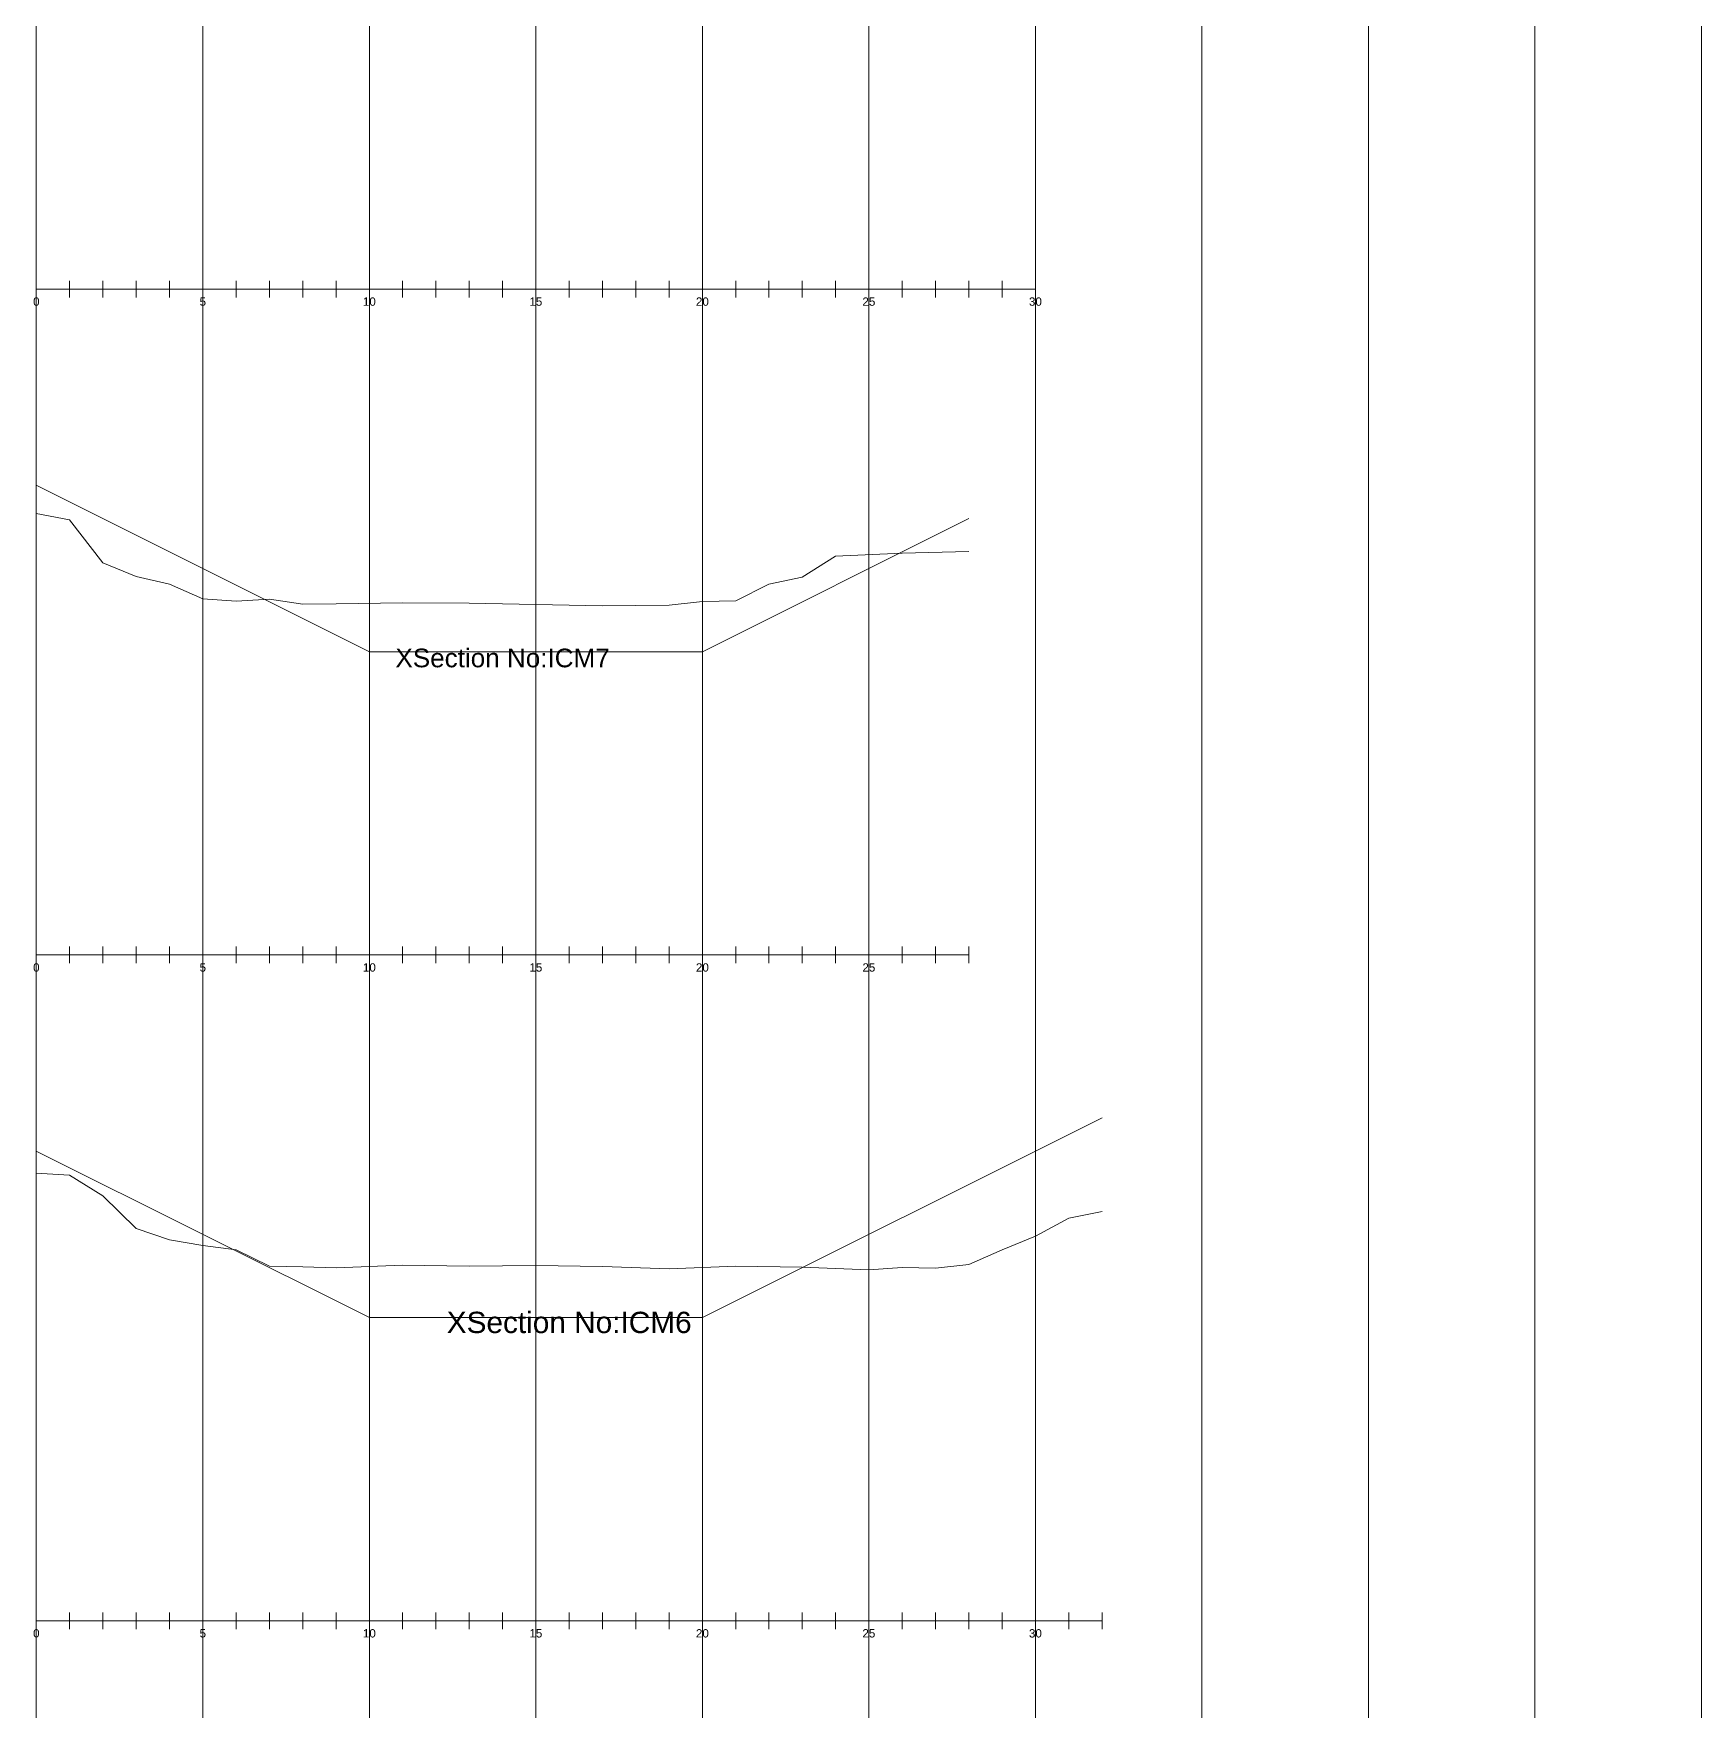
# Model space of a CAD drawing. Header units: inches. Extents: x 1000 to 1050, y 19 to 510.
# Drawn here: x 999.9 to 1050, y 137.3 to 187.7 of the extents above; entities that cross this region are included whole.
import ezdxf

# ---------------------------------------------------------------- set-up
doc = ezdxf.new("R2010")
doc.units = ezdxf.units.IN
doc.header["$LTSCALE"] = 7
doc.header["$MEASUREMENT"] = 0
doc.layers.add('Cross Section Labels', color=7, linetype='Continuous', lineweight=9)
doc.styles.get("Standard").update_dxf_attribs({"font": 'arial.ttf'})

msp = doc.modelspace()

# ---------------------------------------------------------------- linework, layer by layer
at = {"layer": 'Cross Section Labels'}
for p, q in [((1000, 510), (1000, 20)), ((1005, 510), (1005, 20)), ((1010, 510), (1010, 20)), ((1015, 510), (1015, 20)), ((1020, 510), (1020, 20)), ((1025, 510), (1025, 20)), ((1030, 510), (1030, 20)), ((1035, 510), (1035, 20)), ((1040, 510), (1040, 20)), ((1045, 510), (1045, 20)), ((1050, 510), (1050, 20))]:
    msp.add_line(p, q, dxfattribs=at)
for points in [[(1000, 179.75), (1000, 180.25)], [(1000, 179.75), (1000, 180.25)], [(1000, 180), (1030, 180)], [(1000, 180), (1030, 180)], [(1001, 179.75), (1001, 180.25)], [(1001, 179.75), (1001, 180.25)], [(1002, 179.75), (1002, 180.25)], [(1002, 179.75), (1002, 180.25)], [(1003, 179.75), (1003, 180.25)], [(1003, 179.75), (1003, 180.25)], [(1004, 179.75), (1004, 180.25)], [(1004, 179.75), (1004, 180.25)], [(1005, 179.75), (1005, 180.25)], [(1005, 179.75), (1005, 180.25)], [(1006, 179.75), (1006, 180.25)], [(1006, 179.75), (1006, 180.25)], [(1007, 179.75), (1007, 180.25)], [(1007, 179.75), (1007, 180.25)], [(1008, 179.75), (1008, 180.25)], [(1008, 179.75), (1008, 180.25)], [(1009, 179.75), (1009, 180.25)], [(1009, 179.75), (1009, 180.25)], [(1010, 179.75), (1010, 180.25)], [(1010, 179.75), (1010, 180.25)], [(1011, 179.75), (1011, 180.25)], [(1011, 179.75), (1011, 180.25)], [(1012, 179.75), (1012, 180.25)], [(1012, 179.75), (1012, 180.25)], [(1013, 179.75), (1013, 180.25)], [(1013, 179.75), (1013, 180.25)], [(1014, 179.75), (1014, 180.25)], [(1014, 179.75), (1014, 180.25)], [(1015, 179.75), (1015, 180.25)], [(1015, 179.75), (1015, 180.25)], [(1016, 179.75), (1016, 180.25)], [(1016, 179.75), (1016, 180.25)], [(1017, 179.75), (1017, 180.25)], [(1017, 179.75), (1017, 180.25)], [(1018, 179.75), (1018, 180.25)], [(1018, 179.75), (1018, 180.25)], [(1019, 179.75), (1019, 180.25)], [(1019, 179.75), (1019, 180.25)], [(1020, 179.75), (1020, 180.25)], [(1020, 179.75), (1020, 180.25)], [(1021, 179.75), (1021, 180.25)], [(1021, 179.75), (1021, 180.25)], [(1022, 179.75), (1022, 180.25)], [(1022, 179.75), (1022, 180.25)], [(1023, 179.75), (1023, 180.25)], [(1023, 179.75), (1023, 180.25)], [(1024, 179.75), (1024, 180.25)], [(1024, 179.75), (1024, 180.25)], [(1025, 179.75), (1025, 180.25)], [(1025, 179.75), (1025, 180.25)], [(1026, 179.75), (1026, 180.25)], [(1026, 179.75), (1026, 180.25)], [(1027, 179.75), (1027, 180.25)], [(1027, 179.75), (1027, 180.25)], [(1028, 179.75), (1028, 180.25)], [(1028, 179.75), (1028, 180.25)], [(1029, 179.75), (1029, 180.25)], [(1029, 179.75), (1029, 180.25)], [(1030, 179.75), (1030, 180.25)], [(1030, 179.75), (1030, 180.25)], [(1000, 174.11), (1010, 169.11), (1015, 169.11), (1020, 169.11), (1028, 173.11)], [(1028, 172.122), (1026, 172.072), (1024, 171.982), (1023, 171.352), (1022, 171.14), (1021, 170.64), (1020, 170.62), (1019, 170.51), (1017, 170.49), (1015, 170.53), (1013, 170.57), (1011, 170.58), (1009, 170.55), (1008, 170.54), (1007, 170.69), (1006, 170.63), (1005, 170.7), (1004, 171.14), (1003, 171.372), (1002, 171.782), (1001, 173.072), (1000, 173.262)], [(1000, 159.75), (1000, 160.25)], [(1000, 159.75), (1000, 160.25)], [(1001, 159.75), (1001, 160.25)], [(1001, 159.75), (1001, 160.25)], [(1002, 159.75), (1002, 160.25)], [(1002, 159.75), (1002, 160.25)], [(1003, 159.75), (1003, 160.25)], [(1003, 159.75), (1003, 160.25)], [(1004, 159.75), (1004, 160.25)], [(1004, 159.75), (1004, 160.25)], [(1005, 159.75), (1005, 160.25)], [(1005, 159.75), (1005, 160.25)], [(1006, 159.75), (1006, 160.25)], [(1006, 159.75), (1006, 160.25)], [(1007, 159.75), (1007, 160.25)], [(1007, 159.75), (1007, 160.25)], [(1008, 159.75), (1008, 160.25)], [(1008, 159.75), (1008, 160.25)], [(1009, 159.75), (1009, 160.25)], [(1009, 159.75), (1009, 160.25)], [(1010, 159.75), (1010, 160.25)], [(1010, 159.75), (1010, 160.25)], [(1011, 159.75), (1011, 160.25)], [(1011, 159.75), (1011, 160.25)], [(1012, 159.75), (1012, 160.25)], [(1012, 159.75), (1012, 160.25)], [(1013, 159.75), (1013, 160.25)], [(1013, 159.75), (1013, 160.25)], [(1014, 159.75), (1014, 160.25)], [(1014, 159.75), (1014, 160.25)], [(1015, 159.75), (1015, 160.25)], [(1015, 159.75), (1015, 160.25)], [(1016, 159.75), (1016, 160.25)], [(1016, 159.75), (1016, 160.25)], [(1017, 159.75), (1017, 160.25)], [(1017, 159.75), (1017, 160.25)], [(1018, 159.75), (1018, 160.25)], [(1018, 159.75), (1018, 160.25)], [(1019, 159.75), (1019, 160.25)], [(1019, 159.75), (1019, 160.25)], [(1020, 159.75), (1020, 160.25)], [(1020, 159.75), (1020, 160.25)], [(1021, 159.75), (1021, 160.25)], [(1021, 159.75), (1021, 160.25)], [(1022, 159.75), (1022, 160.25)], [(1022, 159.75), (1022, 160.25)], [(1023, 159.75), (1023, 160.25)], [(1023, 159.75), (1023, 160.25)], [(1024, 159.75), (1024, 160.25)], [(1024, 159.75), (1024, 160.25)], [(1025, 159.75), (1025, 160.25)], [(1025, 159.75), (1025, 160.25)], [(1026, 159.75), (1026, 160.25)], [(1026, 159.75), (1026, 160.25)], [(1027, 159.75), (1027, 160.25)], [(1027, 159.75), (1027, 160.25)], [(1028, 159.75), (1028, 160.25)], [(1028, 159.75), (1028, 160.25)], [(1000, 160), (1028, 160)], [(1000, 160), (1028, 160)], [(1000, 154.11), (1010, 149.11), (1015, 149.11), (1020, 149.11), (1032, 155.11)], [(1032, 152.298), (1031, 152.098), (1030, 151.558), (1029, 151.14), (1028, 150.7), (1027, 150.59), (1026, 150.61), (1025, 150.54), (1023, 150.62), (1021, 150.65), (1019, 150.57), (1017, 150.64), (1015, 150.67), (1013, 150.65), (1011, 150.68), (1009, 150.6), (1008, 150.63), (1007, 150.65), (1006, 151.14), (1005, 151.278), (1004, 151.448), (1003, 151.788), (1002, 152.768), (1001, 153.388), (1000, 153.448)], [(1000, 139.75), (1000, 140.25)], [(1000, 139.75), (1000, 140.25)], [(1001, 139.75), (1001, 140.25)], [(1001, 139.75), (1001, 140.25)], [(1002, 139.75), (1002, 140.25)], [(1002, 139.75), (1002, 140.25)], [(1003, 139.75), (1003, 140.25)], [(1003, 139.75), (1003, 140.25)], [(1004, 139.75), (1004, 140.25)], [(1004, 139.75), (1004, 140.25)], [(1005, 139.75), (1005, 140.25)], [(1005, 139.75), (1005, 140.25)], [(1006, 139.75), (1006, 140.25)], [(1006, 139.75), (1006, 140.25)], [(1007, 139.75), (1007, 140.25)], [(1007, 139.75), (1007, 140.25)], [(1008, 139.75), (1008, 140.25)], [(1008, 139.75), (1008, 140.25)], [(1009, 139.75), (1009, 140.25)], [(1009, 139.75), (1009, 140.25)], [(1010, 139.75), (1010, 140.25)], [(1010, 139.75), (1010, 140.25)], [(1011, 139.75), (1011, 140.25)], [(1011, 139.75), (1011, 140.25)], [(1012, 139.75), (1012, 140.25)], [(1012, 139.75), (1012, 140.25)], [(1013, 139.75), (1013, 140.25)], [(1013, 139.75), (1013, 140.25)], [(1014, 139.75), (1014, 140.25)], [(1014, 139.75), (1014, 140.25)], [(1015, 139.75), (1015, 140.25)], [(1015, 139.75), (1015, 140.25)], [(1016, 139.75), (1016, 140.25)], [(1016, 139.75), (1016, 140.25)], [(1017, 139.75), (1017, 140.25)], [(1017, 139.75), (1017, 140.25)], [(1018, 139.75), (1018, 140.25)], [(1018, 139.75), (1018, 140.25)], [(1019, 139.75), (1019, 140.25)], [(1019, 139.75), (1019, 140.25)], [(1020, 139.75), (1020, 140.25)], [(1020, 139.75), (1020, 140.25)], [(1021, 139.75), (1021, 140.25)], [(1021, 139.75), (1021, 140.25)], [(1022, 139.75), (1022, 140.25)], [(1022, 139.75), (1022, 140.25)], [(1023, 139.75), (1023, 140.25)], [(1023, 139.75), (1023, 140.25)], [(1024, 139.75), (1024, 140.25)], [(1024, 139.75), (1024, 140.25)], [(1025, 139.75), (1025, 140.25)], [(1025, 139.75), (1025, 140.25)], [(1026, 139.75), (1026, 140.25)], [(1026, 139.75), (1026, 140.25)], [(1027, 139.75), (1027, 140.25)], [(1027, 139.75), (1027, 140.25)], [(1028, 139.75), (1028, 140.25)], [(1028, 139.75), (1028, 140.25)], [(1029, 139.75), (1029, 140.25)], [(1029, 139.75), (1029, 140.25)], [(1030, 139.75), (1030, 140.25)], [(1030, 139.75), (1030, 140.25)], [(1031, 139.75), (1031, 140.25)], [(1031, 139.75), (1031, 140.25)], [(1032, 139.75), (1032, 140.25)], [(1032, 139.75), (1032, 140.25)], [(1000, 140), (1032, 140)], [(1000, 140), (1032, 140)]]:
    msp.add_lwpolyline(points, dxfattribs=at)

# ---------------------------------------------------------------- texts
for s, insert, char_height, attachment_point in [('0', (1000, 179.75), 0.25, 2), ('0', (1000, 179.75), 0.25, 2), ('5', (1005, 179.75), 0.25, 2), ('5', (1005, 179.75), 0.25, 2), ('10', (1010, 179.75), 0.25, 2), ('10', (1010, 179.75), 0.25, 2), ('15', (1015, 179.75), 0.25, 2), ('15', (1015, 179.75), 0.25, 2), ('20', (1020, 179.75), 0.25, 2), ('20', (1020, 179.75), 0.25, 2), ('25', (1025, 179.75), 0.25, 2), ('25', (1025, 179.75), 0.25, 2), ('30', (1030, 179.75), 0.25, 2), ('30', (1030, 179.75), 0.25, 2), ('XSection No:ICM7', (1014, 168.917), 0.56, 5), ('XSection No:ICM7', (1014, 168.917), 0.56, 5), ('0', (1000, 159.75), 0.25, 2), ('0', (1000, 159.75), 0.25, 2), ('5', (1005, 159.75), 0.25, 2), ('5', (1005, 159.75), 0.25, 2), ('10', (1010, 159.75), 0.25, 2), ('10', (1010, 159.75), 0.25, 2), ('15', (1015, 159.75), 0.25, 2), ('15', (1015, 159.75), 0.25, 2), ('20', (1020, 159.75), 0.25, 2), ('20', (1020, 159.75), 0.25, 2), ('25', (1025, 159.75), 0.25, 2), ('25', (1025, 159.75), 0.25, 2), ('XSection No:ICM6', (1016, 148.959), 0.64, 5), ('XSection No:ICM6', (1016, 148.959), 0.64, 5), ('0', (1000, 139.75), 0.25, 2), ('0', (1000, 139.75), 0.25, 2), ('5', (1005, 139.75), 0.25, 2), ('5', (1005, 139.75), 0.25, 2), ('10', (1010, 139.75), 0.25, 2), ('10', (1010, 139.75), 0.25, 2), ('15', (1015, 139.75), 0.25, 2), ('15', (1015, 139.75), 0.25, 2), ('20', (1020, 139.75), 0.25, 2), ('20', (1020, 139.75), 0.25, 2), ('25', (1025, 139.75), 0.25, 2), ('25', (1025, 139.75), 0.25, 2), ('30', (1030, 139.75), 0.25, 2), ('30', (1030, 139.75), 0.25, 2)]:
    msp.add_mtext(s, dxfattribs=dict(at, insert=insert, char_height=char_height, attachment_point=attachment_point))

doc.saveas('drawing.dxf')
